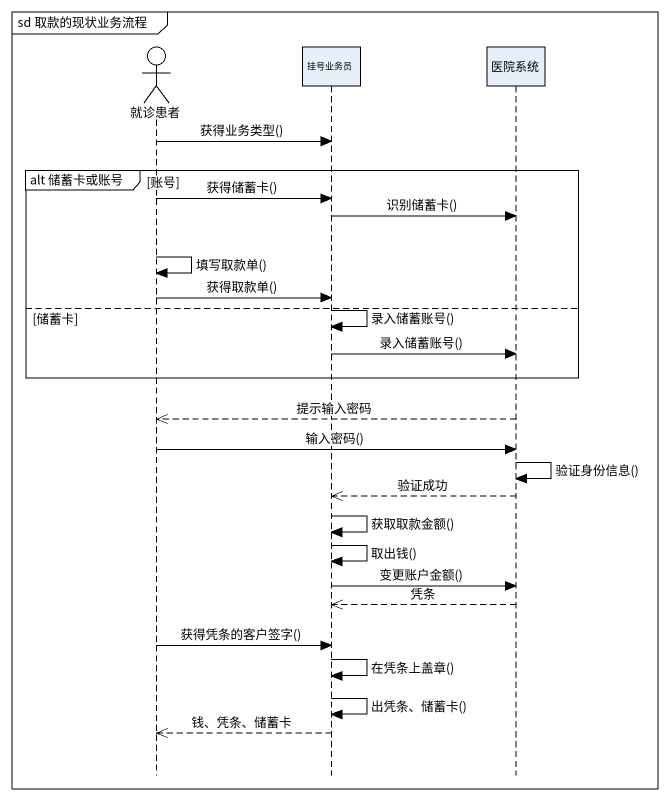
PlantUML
@startuml
mainframe sd 取款的现状业务流程
hide footbox
actor 就诊患者
participant 挂号业务员
participant 医院系统

就诊患者 -> 挂号业务员 : 获得业务类型()
group alt 储蓄卡或账号 [账号]
  就诊患者 -> 挂号业务员 : 获得储蓄卡()
  挂号业务员 -> 医院系统 : 识别储蓄卡()
  就诊患者 -> 就诊患者 : 填写取款单()
  就诊患者 -> 挂号业务员 : 获得取款单()
else 储蓄卡
  挂号业务员 -> 挂号业务员 : 录入储蓄账号()
  挂号业务员 -> 医院系统 : 录入储蓄账号()
end
医院系统 -->> 就诊患者 : 提示输入密码
就诊患者 -> 医院系统 : 输入密码()
医院系统 -> 医院系统 : 验证身份信息()
医院系统 -->> 挂号业务员 : 验证成功
挂号业务员 -> 挂号业务员 : 获取取款金额()
挂号业务员 -> 挂号业务员 : 取出钱()
挂号业务员 -> 医院系统 : 变更账户金额()
医院系统 -->> 挂号业务员 : 凭条
就诊患者 -> 挂号业务员 : 获得凭条的客户签字()
挂号业务员 -> 挂号业务员 : 在凭条上盖章()
挂号业务员 -> 挂号业务员 : 出凭条、储蓄卡()
挂号业务员 -->> 就诊患者 : 钱、凭条、储蓄卡
@enduml
